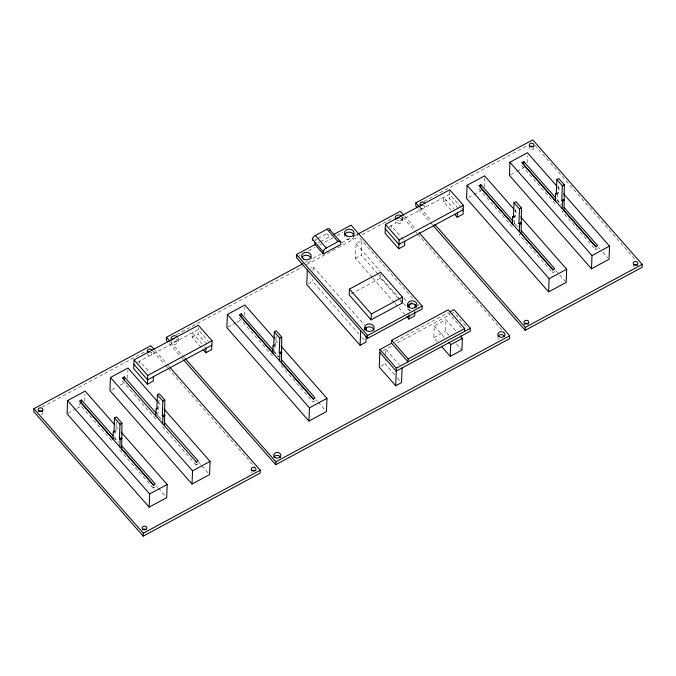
<?xml version="1.0" encoding="UTF-8"?>
<svg xmlns="http://www.w3.org/2000/svg" width="676" height="676" viewBox="0 0 676 676"><rect width="100%" height="100%" fill="white"/><g stroke="black" fill="none" stroke-linecap="round" stroke-linejoin="round"><path stroke-width="0.51" stroke-dasharray="3.38 2.54" d="M84.737 401.265L85.007 394.167M115.224 430.798L114.945 438.124L118.359 442.011M115.909 431.575L116.272 422.154M127.603 378.163L127.916 370.051M139.619 363.772L139.721 361.136L149.979 372.806M155.184 486.965L153.232 488.013L153.308 486.061M159.097 400.099L157.812 415.022L161.234 418.909M178.16 341.287L178.27 338.355A3.574 2.814 2.2 0 1 173.208 341.084M201.059 347.295L192.17 337.172L192.339 332.778L201.913 343.678M206.907 344.143L198.017 334.029L198.254 327.868M198.051 463.863L196.108 464.911L196.175 462.959M244.526 315.151L244.839 307.039M275.014 344.684L274.735 352.01L278.842 356.683M275.698 345.461L276.104 335M359.032 334.257L312.608 281.444L312.692 279.349M313.013 270.983L313.174 266.792L310.664 268.144M372.113 277.261L355.483 258.342L356.041 243.69L361.888 240.538L361.33 255.19L377.952 274.11M402.288 303.051L380.402 278.149L380.554 274.245M394.683 374.825L385.109 363.933L385.269 359.742M385.464 354.511L385.666 349.281L399.347 364.846M390.998 228.302L391.1 225.666L403.411 239.676M402.254 220.528L402.372 217.596M437.245 341.566L433.823 337.679L434.271 325.959L445.966 319.655L456.224 331.325M451.069 210.27L443.549 201.71L443.718 197.316L453.976 208.985M458.286 208.673L449.396 198.558L449.734 189.77M448.932 335.271L445.518 331.375L445.966 319.655M484.168 187.007L484.523 177.873M513.439 217.351L515.391 216.303L515.712 207.929M527.086 162.891L527.356 155.784M554.658 271.693L552.715 272.741L552.782 270.789M557.531 193.463L557.294 199.741L561.393 204.414M556.306 194.249L558.258 193.201L558.621 183.779M597.533 248.591L595.581 249.638L595.657 247.686M316.993 238.932L315.193 239.895L317.247 242.236M317.897 238.442L326.888 233.6A3.574 1.758 -41.3 0 0 327.649 233.119M317.931 243.014L319.731 242.042M320.635 241.56L331.088 235.924M297.313 256.998L301.006 255.004M308.408 251.016L314.881 247.526M319.503 245.033L333.378 237.555M337.079 235.561L342.622 232.578M305.611 262.28L307.47 261.282M313.039 258.283L321.387 253.779M341.803 242.777L352.01 237.276M352.94 236.777L356.649 234.775M42.149 407.129L146.084 351.123M176.52 334.721L302.721 266.707M306.431 264.713L358.39 236.71M362.108 234.707L393.652 217.706M424.089 201.304L528.024 145.298M137.549 362.302L198.186 329.626L208.445 341.304M389.435 226.57L449.565 194.164L461.184 207.397M192.17 337.172L198.017 334.029M443.549 201.71L449.396 198.558M81.314 402.921L79.371 403.969L112.199 441.327M67.997 413.264L76.312 408.786M77.233 408.287L81.847 405.803M111.794 389.663L116.407 387.171M120.1 385.185L124.714 382.7M227.795 327.15L236.101 322.672M237.022 322.182L241.636 319.689M308.433 283.692L312.608 281.444M355.483 258.342L361.33 255.19M468.4 197.493L473.014 195.001M473.944 194.502L481.329 190.522M510.346 174.881L515.889 171.898M516.81 171.4L524.196 167.42M351.055 293.967L380.402 278.149M521.145 233.558L519.202 234.606L552.715 272.741M564.021 210.456L562.069 211.504L595.581 249.638M395.333 341.203L448.137 312.743L462.502 329.085M383.165 350.633L391.852 345.943M397.412 342.952L450.174 314.517M451.095 314.019L453.875 312.523L467.547 328.088M314.974 400.851L313.022 401.907L279.509 363.772M380.926 366.181L385.109 363.933M433.823 337.679L445.518 331.375M534.75 145.179L635.812 260.167M557.379 186.77L560.86 190.733M557.573 192.423L558.258 193.201M556.872 199.961L561.046 204.71M598.606 247.441L599.992 249.021M602.772 252.19L607.648 257.725M521.72 165.595L555.233 203.721M514.504 209.873L517.985 213.836M515.391 216.303L514.706 215.526L514.419 222.843L517.841 226.739M514.005 223.063L516.785 226.223M555.731 270.544L565.466 281.622M478.845 188.697L512.357 226.832M461.869 208.174L463.237 209.729M420.033 207.633L431.187 220.317M418.529 208.977L429.683 221.66M430.375 222.455L432.471 224.838M404.442 216.033L415.596 228.725M402.938 217.376L414.092 230.068M414.785 230.862L416.881 233.237M417.574 234.031L502.606 330.784M456.461 343.83L461.928 350.05M355.779 233.592L413.847 299.662M417.929 304.301L419.314 305.873M434.271 325.959L444.529 337.628M356.041 243.69L380.292 271.279M403.851 298.082L407.315 302.02M378.644 274.895L400.124 299.333M400.817 300.119L402.896 302.485M403.589 303.279L407.746 308.002M408.439 308.797L410.518 311.154M372.806 278.047L394.277 302.485M394.97 303.27L404.67 314.306M326.888 233.6L329.626 236.71A3.574 1.758 -41.3 0 0 331.096 235.628M313.174 266.792L364.44 325.122M361.795 337.409L365.953 342.14M397.42 377.935L400.834 381.83M275.512 339.834L278.301 342.994M273.619 351.435L278.487 356.979M316.047 399.71L317.433 401.29M318.134 402.085L325.088 409.994M239.16 317.864L272.673 355.99M204.651 346.788L206.011 348.343M170.606 342.048L181.76 354.739M182.452 355.525L184.548 357.908M169.101 343.391L180.247 356.083M180.948 356.869L183.035 359.252M155.015 350.447L166.169 363.139M166.862 363.933L168.958 366.308M152.81 350.996L164.657 364.482M165.358 365.277L167.445 367.651M168.147 368.445L254.573 466.778M157.897 402.051L161.378 406.006M157.39 415.233L161.564 419.982M198.431 461.919L201.211 465.088M201.904 465.882L208.166 473.006M122.238 380.867L155.75 419.002M162.595 426.784L196.108 464.911M115.723 425.939L118.503 429.108M113.83 437.541L117.996 442.29M156.249 485.816L157.643 487.396M158.336 488.19L165.29 496.108M119.72 449.886L153.232 488.013M353.894 236.625A4.766 3.752 2.2 0 1 349.002 239.659A4.766 3.752 2.2 0 1 344.464 236.169M310.656 260.657A4.766 3.752 2.2 0 1 306.752 262.753M410.121 310.875A4.766 3.752 2.2 0 1 407.653 308.721M402.169 216.869A3.574 2.814 2.2 0 1 401.231 219.903A3.574 2.814 2.2 0 1 397.302 220.325M498.998 339.572A3.574 2.814 2.2 0 1 497.73 337.645M400.2 218.187A3.574 2.814 2.2 0 1 401.113 222.826A3.574 2.814 2.2 0 1 395.342 221.635M176.106 338.955A3.574 2.814 2.2 0 1 176.656 343.822A3.574 2.814 2.2 0 1 171.045 341.684M633.218 266.902A2.383 1.876 2.2 0 1 633.108 265.93M423.303 205.665A2.383 1.876 2.2 0 0 423.852 205.445A2.383 1.876 2.2 0 1 423.472 208.495A2.383 1.876 2.2 0 1 419.999 206.949M533.871 147.875A2.383 1.876 2.2 0 1 531.395 149.886A2.383 1.876 2.2 0 1 529.156 147.655M251.565 473.166A2.383 1.876 2.2 0 1 251.142 472.245M151.035 352.458A2.383 1.876 2.2 0 1 150.486 352.678M151.086 352.416A2.383 1.876 2.2 0 1 150.663 355.517A2.383 1.876 2.2 0 1 147.191 353.962M42.808 412.504A2.383 1.876 2.2 0 1 41.253 414.413"/><path stroke-width="1.01" d="M154.314 349.653L150.832 345.69L33.91 408.693L33.8 411.625L143.227 536.136L260.15 473.124L260.26 470.2L169.651 367.102M114.337 424.359L85.125 391.125L67.583 400.572L67.076 413.763L149.151 507.135L166.685 497.688L167.192 484.498L121.291 432.268M121.781 445.907L155.294 484.033L153.342 485.081L79.481 401.037L81.433 399.989L81.314 402.921L112.782 438.716M157.204 401.257L127.992 368.023L110.458 377.47L109.951 390.652L192.018 484.033L209.56 474.586L210.067 461.395L164.158 409.166M112.993 439.172L113.272 431.846L114.574 431.144M153.815 485.41L121.672 448.83L121.942 423.151L116.475 416.923L114.523 417.971L113.957 432.623L113.272 431.846M119.829 446.954L120.117 439.628L119.432 438.851L119.99 424.198L114.523 417.971M124.19 379.819L124.299 376.887L122.356 377.935L196.682 462.308M203.113 349.627L205.842 352.737L211.689 349.585L212.027 340.797L198.355 325.232L134.042 359.885L133.704 368.682L147.385 384.238L153.232 381.095L153.401 376.693M147.385 384.238L147.723 375.45L134.042 359.885M143.227 536.136L143.337 533.203L33.91 408.693M149.151 507.135L149.658 493.953L67.583 400.572M155.869 416.07L156.148 408.743L157.449 408.042M164.538 425.728L164.817 400.048L159.342 393.821L157.39 394.868L156.832 409.521L156.148 408.743M162.705 423.852L162.984 416.526L162.299 415.748L162.865 401.096L157.39 394.868M302.831 263.784L166.423 337.29L166.313 340.222L167.707 341.803M192.018 484.033L192.525 470.851L110.458 377.47M205.842 352.737L206.011 348.343M274.126 338.245L244.915 305.011L227.373 314.467L226.866 327.649L308.94 421.03L326.474 411.574L326.981 398.392L281.081 346.163M281.571 359.793L315.084 397.927L313.14 398.975L239.27 314.931L241.222 313.884L241.112 316.816L273.256 353.387M272.783 353.058L273.07 345.74L274.363 345.039M313.605 399.296L281.461 362.725L281.731 337.037L276.264 330.817L274.312 331.865L273.755 346.518L273.07 345.74M279.627 360.84L279.906 353.514L279.222 352.737L279.788 338.093L274.312 331.865M419.086 232.688L509.687 335.778L509.577 338.71L275.74 464.725L275.85 461.792L185.241 358.702M315.447 243.275A3.574 1.758 -41.3 0 1 315.092 242.388L315.008 244.585L296.494 254.565L296.384 257.488L367.516 338.423L422.077 309.017L422.187 306.084L351.064 225.159L333.471 234.64M307.326 269.944L306.769 284.596L360.114 345.292L365.953 342.14L366.198 335.862M308.94 421.03L309.447 407.839L227.373 314.467M323.221 253.922L323.305 251.725A3.574 1.758 -41.3 0 1 326.305 247.957L338 241.653A3.574 1.758 -41.3 0 1 340.839 242.278L340.755 244.475L323.221 253.922L315.008 244.585M349.45 289.091L349.222 294.956L371.107 319.849L402.288 303.051L402.516 297.186L380.63 272.293L349.45 289.091L371.335 313.994L371.107 319.849M360.114 345.292L360.671 330.64M366.4 330.632L366.519 327.488L364.846 328.392M367.516 338.423L367.626 335.49L296.494 254.565M464.556 331.417L464.665 328.494L448.247 309.811L391.742 340.265L391.624 343.197L379.937 349.5L379.261 367.076L395.671 385.759L401.519 382.608L402.085 367.955M454.492 214.165L457.221 217.275L463.068 214.123L463.406 205.335L449.734 189.77L385.421 224.424L385.083 233.212L398.764 248.776L404.611 245.625L404.78 241.231M398.764 248.776L399.102 239.988L385.421 224.424M395.671 385.759L396.347 368.175L379.937 349.5M414.836 311.704L414.675 315.886L408.828 319.038L408.988 314.855M409.267 307.529L409.394 304.386L411.895 303.034M391.742 340.265L408.152 358.948L408.042 361.871L391.624 343.197M433.164 225.632L525.168 330.31L642.09 267.307L642.2 264.375L532.773 139.864L415.85 202.876L415.74 205.8L417.134 207.388M414.996 307.512L415.115 304.377M460.331 335.997L462.376 338.33L461.928 350.05L450.233 356.353L450.689 344.633L448.636 342.301M457.221 217.275L457.39 212.881M513.811 209.087L484.599 175.844L467.065 185.3L466.558 198.482L548.625 291.863L566.167 282.416L566.674 269.225L520.765 216.996M449.81 311.847L453.985 309.591L470.395 328.274L470.285 331.198L396.237 371.107L379.819 352.433M521.264 230.626L554.776 268.761L552.824 269.808L478.963 185.765L480.906 184.717L480.797 187.649L512.94 224.221M556.686 185.984L527.474 152.742L509.932 162.198L509.425 175.38L591.5 268.761L609.034 259.314L609.541 246.123L563.64 193.894M512.476 223.9L512.754 216.573L514.056 215.872M553.289 270.13L521.145 233.558L521.424 207.878L515.949 201.651L514.005 202.699L513.439 217.351L512.754 216.573M519.312 231.682L519.591 224.356L518.906 223.579L519.472 208.926L514.005 202.699M564.13 207.524L597.643 245.658L595.691 246.706L521.83 162.662L523.782 161.615L523.672 164.547L555.816 201.118M525.168 330.31L525.277 327.378L434.668 224.288M548.625 291.863L549.132 278.681L467.065 185.3M555.342 200.797L555.621 193.471L556.923 192.77M596.164 247.027L564.021 210.456L564.291 184.768L558.824 178.548L556.872 179.596L556.306 194.249L555.621 193.471M562.187 208.58L562.466 201.254L561.781 200.476L562.339 185.824L556.872 179.596M591.5 268.761L592.007 255.579L509.932 162.198M313.748 240.394A3.574 1.758 -41.3 0 1 312.481 238.653A3.574 1.758 -41.3 0 1 315.362 235.501L327.057 229.206A3.574 1.758 -41.3 0 1 329.778 230.448M357.579 234.276L400.26 211.275L403.749 215.238M147.723 375.45L212.027 340.797M399.102 239.988L463.406 205.335M211.858 345.191L147.554 379.844L133.873 364.279M463.237 209.729L398.933 244.382L385.252 228.818M119.99 424.198L121.942 423.151M162.865 401.096L164.817 400.048M279.788 338.093L281.731 337.037M519.472 208.926L521.424 207.878M562.339 185.824L564.291 184.768M119.432 438.851L121.376 437.803M162.299 415.748L164.251 414.701M279.222 352.737L281.174 351.689M518.906 223.579L520.858 222.522M561.781 200.476L563.725 199.42M120.117 439.628L122.06 438.58M162.984 416.526L164.936 415.478M279.906 353.514L281.858 352.466M519.591 224.356L521.542 223.3M562.466 201.254L564.409 200.197M371.335 313.994L402.516 297.186M367.626 335.49L422.187 306.084M196.217 461.978L198.161 460.931L164.657 422.804M149.658 493.953L167.192 484.498M192.525 470.851L210.067 461.395M309.447 407.839L326.981 398.392M549.132 278.681L566.674 269.225M592.007 255.579L609.541 246.123M408.152 358.948L464.665 328.494M396.347 368.175L470.395 328.274M450.689 344.633L462.376 338.33M143.337 533.203L260.26 470.2M275.85 461.792L509.687 335.778M525.277 327.378L642.2 264.375M523.782 161.615L555.925 198.186M480.906 184.717L513.05 221.289M415.85 202.876L419.34 206.839M441.343 346.239L450.233 356.353M406.749 316.672L408.828 319.038M329.896 229.823L340.839 242.278M327.057 229.206L338 241.653M315.362 235.501L326.305 247.957M312.363 239.279L323.305 251.725M241.222 313.884L273.366 350.455M166.423 337.29L169.904 341.253M183.737 360.046L275.74 464.725M124.299 376.887L156.443 413.459M81.433 399.989L112.892 435.783M344.515 235.189A4.766 3.752 2.2 0 1 349.407 232.164A4.766 3.752 2.2 0 1 353.945 235.645M302.02 257.362A4.766 3.752 2.2 0 1 307.157 255.325A4.766 3.752 2.2 0 1 311.078 258.747M364.567 329.888A4.766 3.752 2.2 0 1 369.459 326.854A4.766 3.752 2.2 0 1 373.997 330.336M407.434 306.786A4.766 3.752 2.2 0 1 412.326 303.752A4.766 3.752 2.2 0 1 416.872 307.234M171.788 340.129A3.574 2.814 2.2 0 1 172.659 336.217A3.574 2.814 2.2 0 1 177.636 336.978M395.891 219.362A3.574 2.814 2.2 0 1 396.761 215.458A3.574 2.814 2.2 0 1 401.738 216.219M273.949 456.976A3.574 2.814 2.2 0 1 277.337 455.396A3.574 2.814 2.2 0 1 280.54 457.289M498.051 336.209A3.574 2.814 2.2 0 1 501.44 334.637A3.574 2.814 2.2 0 1 504.642 336.53M395.46 219.489A3.574 2.814 2.2 0 1 399.313 217.959M171.865 339.639A3.574 2.814 2.2 0 1 174.29 338.676M633.632 265.06A2.383 1.876 2.2 0 1 637.4 265.237M524.17 324.277A2.383 1.876 2.2 0 1 528.277 324.049M421.486 205.572A2.383 1.876 2.2 0 1 421.114 202.327A2.383 1.876 2.2 0 1 424.858 203.755M420.219 205.994A2.383 1.876 2.2 0 1 422.787 204.972M529.671 146.776A2.383 1.876 2.2 0 1 533.448 146.962M142.56 529.688A2.383 1.876 2.2 0 1 145.915 529.502M251.692 470.885A2.383 1.876 2.2 0 1 255.038 470.699M148.669 352.593A2.383 1.876 2.2 0 1 148.061 349.5A2.383 1.876 2.2 0 1 151.906 350.295M147.731 352.602A2.383 1.876 2.2 0 1 149.345 351.959M38.608 411.405A2.383 1.876 2.2 0 1 42.385 411.591M346.264 235.814A4.766 3.752 2.2 0 0 354.004 233.693A4.766 3.752 2.2 0 0 347.684 229.426A4.766 3.752 2.2 0 0 346.264 235.814M303.389 258.916A4.766 3.752 2.2 0 0 311.137 256.795A4.766 3.752 2.2 0 0 304.817 252.528A4.766 3.752 2.2 0 0 303.389 258.916M409.183 307.403A4.766 3.752 2.2 0 0 416.931 305.282A4.766 3.752 2.2 0 0 410.602 301.023A4.766 3.752 2.2 0 0 409.183 307.403M366.308 330.505A4.766 3.752 2.2 0 0 374.056 328.392A4.766 3.752 2.2 0 0 367.736 324.125A4.766 3.752 2.2 0 0 366.308 330.505M499.108 336.64A3.574 2.814 2.2 0 0 504.913 335.051A3.574 2.814 2.2 0 0 500.172 331.857A3.574 2.814 2.2 0 0 499.108 336.64M275.005 457.407A3.574 2.814 2.2 0 0 280.819 455.818A3.574 2.814 2.2 0 0 276.078 452.616A3.574 2.814 2.2 0 0 275.005 457.407M634.037 264.781A2.383 1.876 2.2 0 0 637.916 263.716A2.383 1.876 2.2 0 0 634.747 261.587A2.383 1.876 2.2 0 0 634.037 264.781M524.914 323.584A2.383 1.876 2.2 0 0 528.784 322.528A2.383 1.876 2.2 0 0 525.624 320.39A2.383 1.876 2.2 0 0 524.914 323.584M530.085 146.498A2.383 1.876 2.2 0 0 533.955 145.441A2.383 1.876 2.2 0 0 530.795 143.304A2.383 1.876 2.2 0 0 530.085 146.498M142.974 529.409A2.383 1.876 2.2 0 0 146.844 528.345A2.383 1.876 2.2 0 0 143.684 526.215A2.383 1.876 2.2 0 0 142.974 529.409M252.097 470.597A2.383 1.876 2.2 0 0 255.967 469.541A2.383 1.876 2.2 0 0 252.807 467.412A2.383 1.876 2.2 0 0 252.097 470.597M39.014 411.126A2.383 1.876 2.2 0 0 42.892 410.07A2.383 1.876 2.2 0 0 39.732 407.932A2.383 1.876 2.2 0 0 39.014 411.126"/></g></svg>
